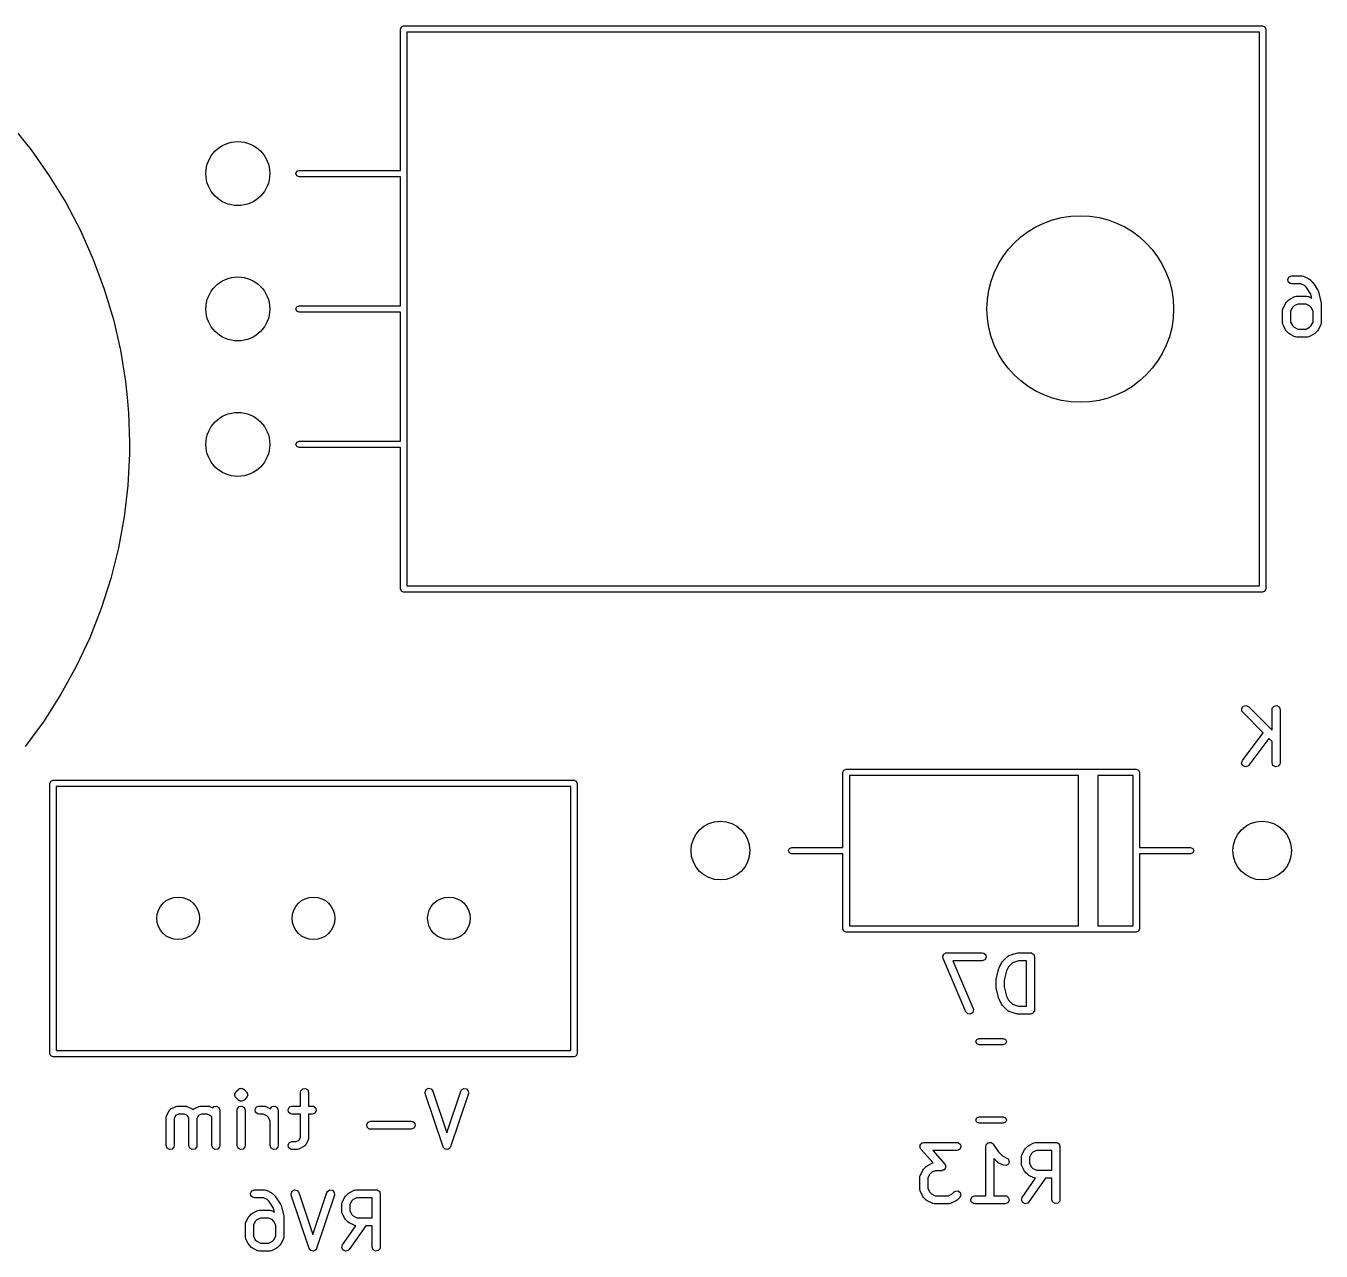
# Model space of a CAD drawing. Extents: x 65 to 231, y -134 to -59.
# Drawn here: x 100.01 to 124.3, y -109.11 to -86.13 of the extents above; entities that cross this region are included whole.
import ezdxf

# ---------------------------------------------------------------- set-up
doc = ezdxf.new("R2010")
doc.units = 0
doc.layers.add('BLACK', color=7, linetype='CONTINUOUS')

msp = doc.modelspace()

# ---------------------------------------------------------------- linework, layer by layer
at = {"layer": 'BLACK', "linetype": 'CONTINUOUS'}
for p, q in [((107.03, -86.19), (107.048, -86.1476)), ((107.03, -88.84), (107.03, -86.19)), ((107.048, -86.1476), (107.09, -86.13)), ((107.09, -86.13), (123.2, -86.13)), ((123.2, -86.13), (123.242, -86.1476)), ((123.242, -86.1476), (123.26, -86.19)), ((123.26, -86.19), (123.26, -96.69)), ((107.15, -86.25), (107.15, -96.63)), ((123.14, -86.25), (107.15, -86.25)), ((123.14, -96.63), (123.14, -86.25)), ((99.7297, -87.9937), (100.101, -88.4553)), ((100.101, -88.4553), (100.443, -88.94)), ((105.07, -88.9), (105.088, -88.8576)), ((105.088, -88.9424), (105.07, -88.9)), ((105.088, -88.8576), (105.13, -88.84)), ((105.13, -88.84), (107.03, -88.84)), ((100.443, -88.94), (100.752, -89.4456)), ((105.13, -88.96), (105.088, -88.9424)), ((107.03, -88.96), (105.13, -88.96)), ((107.03, -91.38), (107.03, -88.96)), ((100.752, -89.4456), (101.028, -89.9702)), ((101.028, -89.9702), (101.269, -90.5114)), ((101.269, -90.5114), (101.476, -91.0671)), ((123.672, -90.8794), (123.698, -90.8349)), ((123.698, -90.8349), (123.746, -90.8174)), ((123.746, -90.8174), (123.936, -90.8174)), ((123.936, -90.8174), (123.962, -90.8219)), ((123.962, -90.8219), (123.965, -90.8248)), ((123.965, -90.8248), (123.97, -90.8253)), ((123.97, -90.8253), (124.065, -90.8729)), ((101.476, -91.0671), (101.645, -91.635)), ((123.681, -90.9299), (123.672, -90.8794)), ((123.72, -90.9629), (123.681, -90.9299)), ((123.746, -90.9674), (123.72, -90.9629)), ((123.918, -90.9674), (123.746, -90.9674)), ((123.987, -91.0016), (123.918, -90.9674)), ((124.021, -91.0354), (123.987, -91.0016)), ((124.105, -91.1613), (124.021, -91.0354)), ((124.065, -90.8729), (124.083, -90.8863)), ((124.083, -90.8863), (124.084, -90.887)), ((124.084, -90.887), (124.132, -90.9346)), ((124.132, -90.9346), (124.139, -90.9439)), ((124.139, -90.9439), (124.141, -90.946)), ((124.141, -90.946), (124.237, -91.0889)), ((124.237, -91.0889), (124.247, -91.1119)), ((123.583, -91.4303), (123.631, -91.335)), ((123.631, -91.335), (123.644, -91.317)), ((123.644, -91.317), (123.645, -91.3155)), ((123.645, -91.3155), (123.693, -91.2679)), ((123.693, -91.2679), (123.711, -91.2551)), ((123.711, -91.2551), (123.712, -91.2539)), ((123.712, -91.2539), (123.807, -91.2063)), ((123.807, -91.2063), (123.832, -91.1988)), ((123.832, -91.1988), (123.837, -91.1999)), ((123.837, -91.1999), (123.841, -91.1983)), ((123.841, -91.1983), (124.031, -91.1983)), ((124.031, -91.1983), (124.057, -91.2029)), ((124.057, -91.2029), (124.061, -91.2057)), ((124.061, -91.2057), (124.065, -91.2063)), ((124.065, -91.2063), (124.123, -91.2354)), ((124.123, -91.2354), (124.105, -91.1613)), ((124.247, -91.1119), (124.247, -91.1123)), ((124.247, -91.1123), (124.295, -91.3028)), ((124.295, -91.3028), (124.296, -91.3177)), ((124.296, -91.3177), (124.297, -91.321)), ((124.297, -91.321), (124.297, -91.7019)), ((105.07, -91.44), (105.088, -91.3976)), ((105.088, -91.4824), (105.07, -91.44)), ((105.088, -91.3976), (105.13, -91.38)), ((105.13, -91.5), (105.088, -91.4824)), ((105.13, -91.38), (107.03, -91.38)), ((107.03, -91.5), (105.13, -91.5)), ((107.03, -93.92), (107.03, -91.5)), ((123.575, -91.4638), (123.58, -91.4382)), ((123.575, -91.7019), (123.575, -91.4638)), ((123.58, -91.4382), (123.583, -91.4347)), ((123.583, -91.4347), (123.583, -91.4303)), ((123.76, -91.413), (123.725, -91.4815)), ((123.725, -91.4815), (123.725, -91.6842)), ((123.79, -91.3826), (123.76, -91.413)), ((123.859, -91.3483), (123.79, -91.3826)), ((124.014, -91.3483), (123.859, -91.3483)), ((124.082, -91.3826), (124.014, -91.3483)), ((124.113, -91.413), (124.082, -91.3826)), ((124.147, -91.4815), (124.113, -91.413)), ((124.147, -91.6842), (124.147, -91.4815)), ((101.645, -91.635), (101.778, -92.2126)), ((123.577, -91.7061), (123.575, -91.7019)), ((123.576, -91.7105), (123.577, -91.7061)), ((123.583, -91.7354), (123.576, -91.7105)), ((123.631, -91.8307), (123.583, -91.7354)), ((123.725, -91.6842), (123.76, -91.7527)), ((123.76, -91.7527), (123.79, -91.7831)), ((123.79, -91.7831), (123.859, -91.8174)), ((123.859, -91.8174), (124.014, -91.8174)), ((124.014, -91.8174), (124.082, -91.7831)), ((124.082, -91.7831), (124.113, -91.7527)), ((124.113, -91.7527), (124.147, -91.6842)), ((124.289, -91.7354), (124.241, -91.8307)), ((124.292, -91.7276), (124.289, -91.731)), ((124.289, -91.731), (124.289, -91.7354)), ((124.297, -91.7019), (124.292, -91.7276)), ((123.632, -91.8318), (123.631, -91.8307)), ((123.645, -91.8502), (123.632, -91.8318)), ((123.693, -91.8978), (123.645, -91.8502)), ((123.694, -91.8985), (123.693, -91.8978)), ((123.712, -91.9118), (123.694, -91.8985)), ((123.807, -91.9595), (123.712, -91.9118)), ((123.812, -91.96), (123.807, -91.9595)), ((123.815, -91.9629), (123.812, -91.96)), ((123.841, -91.9674), (123.815, -91.9629)), ((124.031, -91.9674), (123.841, -91.9674)), ((124.036, -91.9658), (124.031, -91.9674)), ((124.04, -91.9669), (124.036, -91.9658)), ((124.065, -91.9595), (124.04, -91.9669)), ((124.16, -91.9118), (124.065, -91.9595)), ((124.161, -91.9107), (124.16, -91.9118)), ((124.18, -91.8978), (124.161, -91.9107)), ((124.227, -91.8502), (124.18, -91.8978)), ((124.228, -91.8487), (124.227, -91.8502)), ((124.241, -91.8307), (124.228, -91.8487)), ((101.778, -92.2126), (101.874, -92.7977)), ((101.874, -92.7977), (101.909, -93.1639)), ((101.909, -93.1639), (101.91, -93.166)), ((101.91, -93.166), (101.91, -93.1729)), ((101.91, -93.1729), (101.931, -93.3876)), ((101.931, -93.3876), (101.949, -93.9366)), ((101.949, -93.9366), (101.95, -93.94)), ((101.95, -93.94), (101.95, -94.02)), ((105.07, -93.98), (105.088, -93.9376)), ((105.088, -94.0224), (105.07, -93.98)), ((105.088, -93.9376), (105.13, -93.92)), ((105.13, -93.92), (107.03, -93.92)), ((101.948, -94.1562), (101.918, -94.7482)), ((101.95, -94.0209), (101.948, -94.1562)), ((101.95, -94.02), (101.95, -94.0209)), ((105.13, -94.04), (105.088, -94.0224)), ((107.03, -94.04), (105.13, -94.04)), ((107.03, -96.69), (107.03, -94.04)), ((101.918, -94.7482), (101.849, -95.3369)), ((101.849, -95.3369), (101.743, -95.92)), ((101.743, -95.92), (101.599, -96.4949)), ((101.599, -96.4949), (101.418, -97.0594)), ((107.15, -96.63), (123.14, -96.63)), ((107.048, -96.7324), (107.03, -96.69)), ((107.09, -96.75), (107.048, -96.7324)), ((123.2, -96.75), (107.09, -96.75)), ((123.242, -96.7324), (123.2, -96.75)), ((123.26, -96.69), (123.242, -96.7324)), ((101.418, -97.0594), (101.201, -97.6111)), ((101.201, -97.6111), (100.949, -98.1476)), ((100.949, -98.1476), (100.663, -98.6668)), ((100.663, -98.6668), (100.345, -99.1664)), ((122.808, -98.933), (122.837, -98.8909)), ((122.813, -98.9841), (122.808, -98.933)), ((122.827, -99.0054), (122.813, -98.9841)), ((123.21, -99.388), (122.827, -99.0054)), ((122.837, -98.8909), (122.887, -98.8777)), ((122.887, -98.8777), (122.934, -98.8993)), ((122.934, -98.8993), (123.377, -99.3427)), ((123.377, -98.9524), (123.381, -98.9267)), ((123.377, -99.3427), (123.377, -98.9524)), ((123.381, -98.9267), (123.414, -98.8874)), ((123.414, -98.8874), (123.465, -98.8785)), ((123.465, -98.8785), (123.509, -98.9042)), ((123.509, -98.9042), (123.527, -98.9524)), ((123.527, -98.9524), (123.527, -99.9524)), ((100.345, -99.1664), (99.9941, -99.6444)), ((122.82, -99.9074), (123.21, -99.388)), ((123.317, -99.4951), (122.94, -99.9974)), ((123.377, -99.5549), (123.317, -99.4951)), ((123.377, -99.9524), (123.377, -99.5549)), ((115.348, -100.088), (115.39, -100.07)), ((115.39, -100.07), (120.83, -100.07)), ((120.83, -100.07), (120.872, -100.088)), ((122.806, -99.9565), (122.82, -99.9074)), ((122.826, -100.004), (122.806, -99.9565)), ((122.872, -100.027), (122.826, -100.004)), ((122.921, -100.015), (122.872, -100.027)), ((122.94, -99.9974), (122.921, -100.015)), ((123.394, -100.001), (123.377, -99.9524)), ((123.439, -100.026), (123.394, -100.001)), ((123.489, -100.017), (123.439, -100.026)), ((123.522, -99.978), (123.489, -100.017)), ((123.527, -99.9524), (123.522, -99.978)), ((100.455, -100.34), (100.473, -100.298)), ((100.473, -100.298), (100.515, -100.28)), ((100.515, -100.28), (110.285, -100.28)), ((110.285, -100.28), (110.327, -100.298)), ((110.327, -100.298), (110.345, -100.34)), ((115.33, -100.13), (115.348, -100.088)), ((115.33, -101.54), (115.33, -100.13)), ((115.45, -100.19), (115.45, -103.01)), ((119.75, -100.19), (115.45, -100.19)), ((119.75, -103.01), (119.75, -100.19)), ((120.11, -100.19), (120.11, -103.01)), ((120.77, -100.19), (120.11, -100.19)), ((120.77, -103.01), (120.77, -100.19)), ((120.872, -100.088), (120.89, -100.13)), ((120.89, -100.13), (120.89, -101.54)), ((100.455, -105.41), (100.455, -100.34)), ((100.575, -100.4), (100.575, -105.35)), ((110.225, -100.4), (100.575, -100.4)), ((110.225, -105.35), (110.225, -100.4)), ((110.345, -100.34), (110.345, -105.41)), ((114.328, -101.558), (114.37, -101.54)), ((114.37, -101.54), (115.33, -101.54)), ((120.89, -101.54), (121.85, -101.54)), ((121.85, -101.54), (121.892, -101.558)), ((114.31, -101.6), (114.328, -101.558)), ((114.328, -101.642), (114.31, -101.6)), ((114.37, -101.66), (114.328, -101.642)), ((115.33, -101.66), (114.37, -101.66)), ((115.33, -103.07), (115.33, -101.66)), ((121.85, -101.66), (120.89, -101.66)), ((120.89, -101.66), (120.89, -103.07)), ((121.892, -101.642), (121.85, -101.66)), ((121.892, -101.558), (121.91, -101.6)), ((121.91, -101.6), (121.892, -101.642)), ((115.348, -103.112), (115.33, -103.07)), ((115.39, -103.13), (115.348, -103.112)), ((120.83, -103.13), (115.39, -103.13)), ((115.45, -103.01), (119.75, -103.01)), ((120.11, -103.01), (120.77, -103.01)), ((120.872, -103.112), (120.83, -103.13)), ((120.89, -103.07), (120.872, -103.112)), ((117.202, -103.597), (117.204, -103.588)), ((117.208, -103.622), (117.202, -103.597)), ((117.203, -103.579), (117.212, -103.564)), ((117.204, -103.588), (117.203, -103.579)), ((117.636, -104.622), (117.208, -103.622)), ((117.212, -103.564), (117.217, -103.547)), ((117.217, -103.547), (117.224, -103.543)), ((117.224, -103.543), (117.228, -103.535)), ((117.228, -103.535), (117.245, -103.529)), ((117.245, -103.529), (117.26, -103.519)), ((117.26, -103.519), (117.268, -103.52)), ((117.268, -103.52), (117.277, -103.517)), ((117.277, -103.517), (117.943, -103.517)), ((117.943, -103.667), (117.39, -103.667)), ((117.39, -103.667), (117.774, -104.563)), ((117.943, -103.517), (117.969, -103.522)), ((117.992, -103.65), (117.943, -103.667)), ((117.969, -103.522), (118.008, -103.555)), ((118.017, -103.605), (117.992, -103.65)), ((118.008, -103.555), (118.017, -103.605)), ((118.257, -103.797), (118.305, -103.702)), ((118.305, -103.702), (118.318, -103.684)), ((118.318, -103.684), (118.319, -103.682)), ((118.319, -103.682), (118.414, -103.587)), ((118.414, -103.587), (118.435, -103.572)), ((118.508, -103.706), (118.434, -103.78)), ((118.435, -103.572), (118.44, -103.572)), ((118.44, -103.572), (118.443, -103.569)), ((118.443, -103.569), (118.586, -103.521)), ((118.622, -103.667), (118.508, -103.706)), ((118.586, -103.521), (118.608, -103.518)), ((118.608, -103.518), (118.61, -103.517)), ((118.61, -103.517), (118.848, -103.517)), ((118.773, -103.667), (118.622, -103.667)), ((118.773, -104.517), (118.773, -103.667)), ((118.848, -103.517), (118.858, -103.519)), ((118.858, -103.519), (118.861, -103.519)), ((118.861, -103.519), (118.864, -103.52)), ((118.864, -103.52), (118.874, -103.522)), ((118.874, -103.522), (118.889, -103.534)), ((118.889, -103.534), (118.906, -103.544)), ((118.906, -103.544), (118.908, -103.551)), ((118.908, -103.551), (118.913, -103.555)), ((118.913, -103.555), (118.916, -103.574)), ((118.916, -103.574), (118.923, -103.592)), ((118.923, -103.592), (118.923, -104.592)), ((118.204, -104.003), (118.252, -103.812)), ((118.252, -103.812), (118.257, -103.8)), ((118.257, -103.8), (118.257, -103.797)), ((118.395, -103.857), (118.352, -104.03)), ((118.434, -103.78), (118.395, -103.857)), ((118.202, -104.021), (118.204, -104.006)), ((118.202, -104.164), (118.202, -104.021)), ((118.203, -104.167), (118.202, -104.164)), ((118.204, -104.182), (118.203, -104.167)), ((118.204, -104.006), (118.204, -104.003)), ((118.252, -104.372), (118.204, -104.182)), ((118.352, -104.03), (118.352, -104.155)), ((118.352, -104.155), (118.395, -104.328)), ((118.254, -104.375), (118.252, -104.372)), ((118.257, -104.388), (118.254, -104.375)), ((118.305, -104.483), (118.257, -104.388)), ((118.395, -104.328), (118.434, -104.405)), ((118.434, -104.405), (118.508, -104.479)), ((117.671, -104.659), (117.636, -104.622)), ((117.722, -104.665), (117.671, -104.659)), ((117.765, -104.637), (117.722, -104.665)), ((117.78, -104.588), (117.765, -104.637)), ((117.774, -104.563), (117.78, -104.588)), ((118.306, -104.484), (118.305, -104.483)), ((118.319, -104.503), (118.306, -104.484)), ((118.414, -104.598), (118.319, -104.503)), ((118.418, -104.6), (118.414, -104.598)), ((118.421, -104.604), (118.418, -104.6)), ((118.443, -104.616), (118.421, -104.604)), ((118.586, -104.664), (118.443, -104.616)), ((118.508, -104.479), (118.622, -104.517)), ((118.588, -104.663), (118.586, -104.664)), ((118.61, -104.667), (118.588, -104.663)), ((118.848, -104.667), (118.61, -104.667)), ((118.622, -104.517), (118.773, -104.517)), ((118.866, -104.661), (118.848, -104.667)), ((118.886, -104.657), (118.866, -104.661)), ((118.89, -104.652), (118.886, -104.657)), ((118.896, -104.65), (118.89, -104.652)), ((118.906, -104.633), (118.896, -104.65)), ((118.919, -104.618), (118.906, -104.633)), ((118.92, -104.608), (118.919, -104.618)), ((118.922, -104.605), (118.92, -104.608)), ((118.923, -104.592), (118.921, -104.602)), ((118.921, -104.602), (118.922, -104.605)), ((117.823, -105.183), (117.841, -105.141)), ((117.841, -105.225), (117.823, -105.183)), ((117.841, -105.141), (117.883, -105.123)), ((117.883, -105.123), (118.337, -105.123)), ((118.337, -105.123), (118.379, -105.141)), ((118.379, -105.141), (118.397, -105.183)), ((118.397, -105.183), (118.379, -105.225)), ((100.473, -105.452), (100.455, -105.41)), ((100.575, -105.35), (110.225, -105.35)), ((110.345, -105.41), (110.327, -105.452)), ((117.883, -105.243), (117.841, -105.225)), ((118.337, -105.243), (117.883, -105.243)), ((118.379, -105.225), (118.337, -105.243)), ((100.515, -105.47), (100.473, -105.452)), ((110.285, -105.47), (100.515, -105.47)), ((110.327, -105.452), (110.285, -105.47)), ((103.923, -106.161), (103.934, -106.145)), ((103.934, -106.145), (103.942, -106.127)), ((103.942, -106.127), (103.99, -106.079)), ((103.99, -106.079), (103.998, -106.074)), ((103.998, -106.074), (104, -106.071)), ((104, -106.071), (104.003, -106.07)), ((104.003, -106.07), (104.005, -106.067)), ((104.003, -106.07), (104.003, -106.07)), ((104.005, -106.067), (104.007, -106.067)), ((104.007, -106.067), (104.011, -106.064)), ((104.011, -106.064), (104.031, -106.063)), ((104.031, -106.063), (104.049, -106.058)), ((104.049, -106.058), (104.053, -106.059)), ((104.053, -106.059), (104.056, -106.059)), ((104.056, -106.059), (104.059, -106.06)), ((104.059, -106.06), (104.062, -106.06)), ((104.062, -106.06), (104.078, -106.071)), ((104.078, -106.071), (104.096, -106.079)), ((104.096, -106.079), (104.144, -106.127)), ((104.144, -106.127), (104.149, -106.135)), ((104.149, -106.135), (104.152, -106.137)), ((104.152, -106.137), (104.153, -106.14)), ((104.153, -106.14), (104.158, -106.148)), ((104.158, -106.148), (104.16, -106.168)), ((105.158, -106.132), (105.163, -106.107)), ((105.158, -106.391), (105.158, -106.132)), ((105.163, -106.107), (105.196, -106.067)), ((105.196, -106.067), (105.246, -106.059)), ((105.246, -106.059), (105.291, -106.084)), ((105.291, -106.084), (105.308, -106.132)), ((105.308, -106.132), (105.308, -106.391)), ((107.492, -106.13), (107.511, -106.083)), ((107.496, -106.156), (107.492, -106.13)), ((107.511, -106.083), (107.556, -106.058)), ((107.556, -106.058), (107.606, -106.068)), ((107.606, -106.068), (107.638, -106.109)), ((107.638, -106.109), (107.9, -106.895)), ((107.9, -106.895), (108.162, -106.109)), ((108.162, -106.109), (108.175, -106.086)), ((108.175, -106.086), (108.218, -106.059)), ((108.218, -106.059), (108.269, -106.066)), ((108.269, -106.066), (108.303, -106.105)), ((108.303, -106.105), (108.304, -106.156)), ((102.819, -106.399), (102.844, -106.391)), ((102.844, -106.391), (102.848, -106.392)), ((102.848, -106.392), (102.852, -106.391)), ((102.852, -106.391), (102.995, -106.391)), ((102.995, -106.391), (103.021, -106.395)), ((103.021, -106.395), (103.024, -106.398)), ((103.024, -106.398), (103.029, -106.399)), ((103.247, -106.399), (103.272, -106.391)), ((103.272, -106.391), (103.277, -106.392)), ((103.277, -106.392), (103.281, -106.391)), ((103.281, -106.391), (103.424, -106.391)), ((103.424, -106.391), (103.449, -106.395)), ((103.449, -106.395), (103.453, -106.398)), ((103.453, -106.398), (103.457, -106.399)), ((103.529, -106.401), (103.58, -106.392)), ((103.58, -106.392), (103.624, -106.418)), ((103.921, -106.173), (103.923, -106.167)), ((103.926, -106.192), (103.921, -106.173)), ((103.923, -106.167), (103.923, -106.161)), ((103.927, -106.212), (103.926, -106.192)), ((103.933, -106.22), (103.927, -106.212)), ((103.934, -106.223), (103.933, -106.22)), ((103.937, -106.225), (103.934, -106.223)), ((103.942, -106.233), (103.937, -106.225)), ((103.99, -106.281), (103.942, -106.233)), ((104.007, -106.289), (103.99, -106.281)), ((104.005, -106.401), (104.056, -106.392)), ((104.023, -106.3), (104.007, -106.289)), ((104.027, -106.3), (104.023, -106.3)), ((104.03, -106.301), (104.027, -106.3)), ((104.033, -106.301), (104.03, -106.301)), ((104.036, -106.302), (104.033, -106.301)), ((104.055, -106.297), (104.036, -106.302)), ((104.075, -106.296), (104.055, -106.297)), ((104.056, -106.392), (104.1, -106.418)), ((104.078, -106.293), (104.075, -106.296)), ((104.08, -106.293), (104.078, -106.293)), ((104.082, -106.29), (104.08, -106.293)), ((104.083, -106.29), (104.082, -106.29)), ((104.086, -106.289), (104.083, -106.29)), ((104.088, -106.286), (104.086, -106.289)), ((104.096, -106.281), (104.088, -106.286)), ((104.144, -106.233), (104.096, -106.281)), ((104.152, -106.215), (104.144, -106.233)), ((104.163, -106.199), (104.152, -106.215)), ((104.16, -106.168), (104.165, -106.187)), ((104.165, -106.187), (104.162, -106.193)), ((104.162, -106.193), (104.163, -106.199)), ((104.328, -106.408), (104.376, -106.391)), ((104.376, -106.391), (104.471, -106.391)), ((104.471, -106.391), (104.497, -106.395)), ((104.497, -106.395), (104.501, -106.398)), ((104.501, -106.398), (104.505, -106.399)), ((104.624, -106.401), (104.675, -106.392)), ((104.675, -106.392), (104.719, -106.418)), ((104.947, -106.408), (104.995, -106.391)), ((104.995, -106.391), (105.158, -106.391)), ((105.308, -106.391), (105.376, -106.391)), ((105.376, -106.391), (105.402, -106.395)), ((105.402, -106.395), (105.441, -106.428)), ((107.829, -107.156), (107.496, -106.156)), ((108.304, -106.156), (107.971, -107.156)), ((102.635, -106.609), (102.639, -106.583)), ((102.635, -107.132), (102.635, -106.609)), ((102.639, -106.583), (102.642, -106.579)), ((102.642, -106.575), (102.69, -106.48)), ((102.642, -106.579), (102.642, -106.575)), ((102.69, -106.48), (102.706, -106.459)), ((102.706, -106.459), (102.716, -106.454)), ((102.716, -106.454), (102.724, -106.446)), ((102.724, -106.446), (102.819, -106.399)), ((102.813, -106.569), (102.785, -106.626)), ((102.785, -106.626), (102.785, -107.132)), ((102.87, -106.541), (102.813, -106.569)), ((102.978, -106.541), (102.87, -106.541)), ((103.035, -106.569), (102.978, -106.541)), ((103.029, -106.399), (103.124, -106.446)), ((103.063, -106.626), (103.035, -106.569)), ((103.063, -107.132), (103.063, -106.626)), ((103.124, -106.446), (103.138, -106.457)), ((103.138, -106.457), (103.144, -106.454)), ((103.144, -106.454), (103.152, -106.446)), ((103.152, -106.446), (103.247, -106.399)), ((103.242, -106.569), (103.213, -106.626)), ((103.213, -106.626), (103.213, -107.132)), ((103.299, -106.541), (103.242, -106.569)), ((103.406, -106.541), (103.299, -106.541)), ((103.475, -106.575), (103.406, -106.541)), ((103.457, -106.399), (103.509, -106.425)), ((103.492, -106.592), (103.475, -106.575)), ((103.492, -107.132), (103.492, -106.592)), ((103.509, -106.425), (103.529, -106.401)), ((103.624, -106.418), (103.642, -106.466)), ((103.642, -106.466), (103.642, -107.132)), ((103.968, -106.466), (103.972, -106.44)), ((103.968, -107.132), (103.968, -106.466)), ((103.972, -106.44), (104.005, -106.401)), ((104.1, -106.418), (104.118, -106.466)), ((104.118, -106.466), (104.118, -107.132)), ((104.302, -106.453), (104.328, -106.408)), ((104.311, -106.503), (104.302, -106.453)), ((104.351, -106.536), (104.311, -106.503)), ((104.376, -106.541), (104.351, -106.536)), ((104.454, -106.541), (104.376, -106.541)), ((104.522, -106.575), (104.454, -106.541)), ((104.505, -106.399), (104.591, -106.442)), ((104.553, -106.605), (104.522, -106.575)), ((104.587, -106.674), (104.553, -106.605)), ((104.591, -106.44), (104.624, -106.401)), ((104.591, -106.442), (104.591, -106.44)), ((104.719, -106.418), (104.737, -106.466)), ((104.737, -106.466), (104.737, -107.132)), ((104.921, -106.453), (104.947, -106.408)), ((104.93, -106.503), (104.921, -106.453)), ((104.97, -106.536), (104.93, -106.503)), ((104.995, -106.541), (104.97, -106.536)), ((105.158, -106.541), (104.995, -106.541)), ((105.158, -106.972), (105.158, -106.541)), ((105.376, -106.541), (105.308, -106.541)), ((105.308, -106.541), (105.308, -106.99)), ((105.424, -106.523), (105.376, -106.541)), ((105.45, -106.479), (105.424, -106.523)), ((105.441, -106.428), (105.45, -106.479)), ((117.823, -106.653), (117.841, -106.611)), ((117.841, -106.611), (117.883, -106.593)), ((117.883, -106.593), (118.337, -106.593)), ((118.337, -106.593), (118.379, -106.611)), ((118.379, -106.611), (118.397, -106.653)), ((104.587, -107.132), (104.587, -106.674)), ((106.398, -106.738), (106.423, -106.694)), ((106.406, -106.789), (106.398, -106.738)), ((106.446, -106.822), (106.406, -106.789)), ((106.423, -106.694), (106.471, -106.676)), ((106.471, -106.826), (106.446, -106.822)), ((106.471, -106.676), (107.233, -106.676)), ((107.233, -106.826), (106.471, -106.826)), ((107.233, -106.676), (107.259, -106.681)), ((107.282, -106.809), (107.233, -106.826)), ((107.259, -106.681), (107.298, -106.714)), ((107.307, -106.764), (107.282, -106.809)), ((107.298, -106.714), (107.307, -106.764)), ((117.841, -106.695), (117.823, -106.653)), ((117.883, -106.713), (117.841, -106.695)), ((118.337, -106.713), (117.883, -106.713)), ((118.379, -106.695), (118.337, -106.713)), ((118.397, -106.653), (118.379, -106.695)), ((104.921, -107.119), (104.947, -107.075)), ((104.93, -107.17), (104.921, -107.119)), ((104.947, -107.075), (104.995, -107.057)), ((104.995, -107.057), (105.073, -107.057)), ((105.073, -107.057), (105.13, -107.029)), ((105.13, -107.029), (105.158, -106.972)), ((105.253, -107.118), (105.237, -107.139)), ((105.3, -107.023), (105.253, -107.118)), ((105.301, -107.019), (105.3, -107.023)), ((105.304, -107.015), (105.301, -107.019)), ((105.308, -106.99), (105.304, -107.015)), ((116.777, -107.124), (116.79, -107.108)), ((116.777, -107.13), (116.777, -107.124)), ((116.79, -107.108), (116.8, -107.091)), ((116.8, -107.091), (116.806, -107.089)), ((116.806, -107.089), (116.809, -107.084)), ((116.809, -107.084), (116.829, -107.08)), ((116.829, -107.08), (116.848, -107.073)), ((116.848, -107.073), (117.467, -107.073)), ((117.467, -107.073), (117.493, -107.078)), ((117.493, -107.078), (117.532, -107.111)), ((117.532, -107.111), (117.541, -107.161)), ((118.011, -107.148), (118.016, -107.123)), ((118.016, -107.123), (118.018, -107.119)), ((118.018, -107.119), (118.019, -107.115)), ((118.019, -107.115), (118.035, -107.1)), ((118.035, -107.1), (118.049, -107.083)), ((118.049, -107.083), (118.053, -107.083)), ((118.053, -107.083), (118.056, -107.08)), ((118.056, -107.08), (118.078, -107.078)), ((118.078, -107.078), (118.099, -107.075)), ((118.099, -107.075), (118.103, -107.077)), ((118.103, -107.077), (118.107, -107.076)), ((118.107, -107.076), (118.125, -107.089)), ((118.125, -107.089), (118.144, -107.1)), ((118.144, -107.1), (118.145, -107.104)), ((118.145, -107.104), (118.149, -107.107)), ((118.149, -107.107), (118.24, -107.243)), ((118.815, -107.129), (118.91, -107.081)), ((118.91, -107.081), (118.935, -107.074)), ((118.935, -107.074), (118.939, -107.075)), ((118.939, -107.075), (118.943, -107.073)), ((118.943, -107.073), (119.324, -107.073)), ((119.324, -107.073), (119.334, -107.075)), ((119.334, -107.075), (119.337, -107.075)), ((119.337, -107.075), (119.34, -107.076)), ((119.34, -107.076), (119.35, -107.078)), ((119.35, -107.078), (119.365, -107.09)), ((119.365, -107.09), (119.382, -107.1)), ((119.382, -107.1), (119.384, -107.107)), ((119.384, -107.107), (119.389, -107.111)), ((119.389, -107.111), (119.393, -107.13)), ((102.652, -107.181), (102.635, -107.132)), ((102.696, -107.206), (102.652, -107.181)), ((102.747, -107.197), (102.696, -107.206)), ((102.78, -107.158), (102.747, -107.197)), ((102.785, -107.132), (102.78, -107.158)), ((103.081, -107.181), (103.063, -107.132)), ((103.125, -107.206), (103.081, -107.181)), ((103.176, -107.197), (103.125, -107.206)), ((103.209, -107.158), (103.176, -107.197)), ((103.213, -107.132), (103.209, -107.158)), ((103.509, -107.181), (103.492, -107.132)), ((103.554, -107.206), (103.509, -107.181)), ((103.604, -107.197), (103.554, -107.206)), ((103.637, -107.158), (103.604, -107.197)), ((103.642, -107.132), (103.637, -107.158)), ((103.985, -107.181), (103.968, -107.132)), ((104.03, -107.206), (103.985, -107.181)), ((104.08, -107.197), (104.03, -107.206)), ((104.113, -107.158), (104.08, -107.197)), ((104.118, -107.132), (104.113, -107.158)), ((104.604, -107.181), (104.587, -107.132)), ((104.649, -107.206), (104.604, -107.181)), ((104.699, -107.197), (104.649, -107.206)), ((104.732, -107.158), (104.699, -107.197)), ((104.737, -107.132), (104.732, -107.158)), ((104.97, -107.203), (104.93, -107.17)), ((104.995, -107.207), (104.97, -107.203)), ((105.09, -107.207), (104.995, -107.207)), ((105.095, -107.206), (105.09, -107.207)), ((105.099, -107.207), (105.095, -107.206)), ((105.124, -107.199), (105.099, -107.207)), ((105.219, -107.152), (105.124, -107.199)), ((105.227, -107.144), (105.219, -107.152)), ((105.237, -107.139), (105.227, -107.144)), ((107.83, -107.158), (107.829, -107.156)), ((107.83, -107.16), (107.83, -107.158)), ((107.846, -107.178), (107.83, -107.16)), ((107.861, -107.196), (107.846, -107.178)), ((107.863, -107.197), (107.861, -107.196)), ((107.864, -107.198), (107.863, -107.197)), ((107.888, -107.202), (107.864, -107.198)), ((107.911, -107.207), (107.888, -107.202)), ((107.913, -107.206), (107.911, -107.207)), ((107.915, -107.206), (107.913, -107.206)), ((107.935, -107.193), (107.915, -107.206)), ((107.956, -107.182), (107.935, -107.193)), ((107.957, -107.18), (107.956, -107.182)), ((107.959, -107.179), (107.957, -107.18)), ((107.971, -107.156), (107.959, -107.179)), ((116.774, -107.135), (116.777, -107.13)), ((116.778, -107.155), (116.774, -107.135)), ((116.778, -107.175), (116.778, -107.155)), ((116.783, -107.183), (116.778, -107.175)), ((116.783, -107.186), (116.783, -107.183)), ((116.786, -107.188), (116.783, -107.186)), ((116.792, -107.198), (116.786, -107.188)), ((117.019, -107.458), (116.792, -107.198)), ((117.467, -107.223), (117.013, -107.223)), ((117.013, -107.223), (117.238, -107.48)), ((117.515, -107.206), (117.467, -107.223)), ((117.541, -107.161), (117.515, -107.206)), ((118.011, -108.073), (118.011, -107.148)), ((118.24, -107.243), (118.321, -107.325)), ((118.321, -107.325), (118.405, -107.367)), ((118.405, -107.367), (118.426, -107.383)), ((118.678, -107.339), (118.682, -107.313)), ((118.678, -107.482), (118.678, -107.339)), ((118.682, -107.313), (118.685, -107.31)), ((118.685, -107.31), (118.686, -107.305)), ((118.686, -107.305), (118.733, -107.21)), ((118.733, -107.21), (118.747, -107.192)), ((118.747, -107.191), (118.795, -107.143)), ((118.747, -107.192), (118.747, -107.191)), ((118.795, -107.143), (118.813, -107.13)), ((118.813, -107.13), (118.815, -107.129)), ((118.862, -107.288), (118.828, -107.357)), ((118.828, -107.357), (118.828, -107.464)), ((118.893, -107.258), (118.862, -107.288)), ((118.961, -107.223), (118.893, -107.258)), ((119.249, -107.223), (118.961, -107.223)), ((119.249, -107.597), (119.249, -107.223)), ((119.393, -107.13), (119.399, -107.148)), ((119.399, -107.148), (119.399, -108.148)), ((116.781, -107.686), (116.829, -107.591)), ((116.829, -107.591), (116.842, -107.573)), ((116.842, -107.573), (116.843, -107.572)), ((116.843, -107.572), (116.89, -107.524)), ((116.89, -107.524), (116.909, -107.511)), ((116.909, -107.511), (116.91, -107.51)), ((116.91, -107.51), (117.005, -107.462)), ((117.056, -107.604), (116.988, -107.639)), ((117.005, -107.462), (117.019, -107.458)), ((117.181, -107.604), (117.056, -107.604)), ((117.2, -107.597), (117.181, -107.604)), ((117.22, -107.593), (117.2, -107.597)), ((117.224, -107.589), (117.22, -107.593)), ((117.23, -107.587), (117.224, -107.589)), ((117.24, -107.569), (117.23, -107.587)), ((117.238, -107.48), (117.244, -107.49)), ((117.252, -107.554), (117.24, -107.569)), ((117.244, -107.49), (117.246, -107.492)), ((117.246, -107.492), (117.247, -107.495)), ((117.247, -107.495), (117.251, -107.502)), ((117.251, -107.502), (117.252, -107.522)), ((117.252, -107.522), (117.255, -107.542)), ((117.255, -107.542), (117.252, -107.548)), ((117.252, -107.548), (117.252, -107.554)), ((118.224, -107.44), (118.161, -107.377)), ((118.161, -107.377), (118.161, -108.073)), ((118.225, -107.44), (118.224, -107.44)), ((118.243, -107.454), (118.225, -107.44)), ((118.338, -107.501), (118.243, -107.454)), ((118.389, -107.507), (118.338, -107.501)), ((118.432, -107.479), (118.389, -107.507)), ((118.426, -107.383), (118.447, -107.43)), ((118.447, -107.43), (118.432, -107.479)), ((118.679, -107.486), (118.678, -107.482)), ((118.678, -107.49), (118.679, -107.486)), ((118.686, -107.515), (118.678, -107.49)), ((118.733, -107.61), (118.686, -107.515)), ((118.735, -107.612), (118.733, -107.61)), ((118.747, -107.63), (118.735, -107.612)), ((118.828, -107.464), (118.862, -107.533)), ((118.862, -107.533), (118.893, -107.563)), ((118.893, -107.563), (118.961, -107.597)), ((118.961, -107.597), (119.249, -107.597)), ((116.773, -107.72), (116.778, -107.694)), ((116.773, -107.958), (116.773, -107.72)), ((116.778, -107.694), (116.78, -107.691)), ((116.78, -107.691), (116.781, -107.686)), ((116.957, -107.669), (116.923, -107.738)), ((116.923, -107.738), (116.923, -107.94)), ((116.988, -107.639), (116.957, -107.669)), ((118.691, -108.105), (118.942, -107.747)), ((118.795, -107.678), (118.747, -107.63)), ((118.797, -107.678), (118.795, -107.678)), ((118.815, -107.692), (118.797, -107.678)), ((119.125, -107.747), (118.814, -108.191)), ((118.91, -107.739), (118.815, -107.692)), ((118.914, -107.74), (118.91, -107.739)), ((118.918, -107.743), (118.914, -107.74)), ((118.942, -107.747), (118.918, -107.743)), ((119.249, -107.747), (119.125, -107.747)), ((119.249, -108.148), (119.249, -107.747)), ((104.217, -108.024), (104.243, -107.98)), ((104.226, -108.075), (104.217, -108.024)), ((104.265, -108.108), (104.226, -108.075)), ((104.243, -107.98), (104.291, -107.962)), ((104.291, -107.962), (104.481, -107.962)), ((104.481, -107.962), (104.507, -107.967)), ((104.507, -107.967), (104.511, -107.97)), ((104.511, -107.97), (104.515, -107.97)), ((104.515, -107.97), (104.61, -108.018)), ((104.61, -108.018), (104.628, -108.031)), ((104.628, -108.031), (104.63, -108.032)), ((104.63, -108.032), (104.677, -108.08)), ((104.677, -108.08), (104.684, -108.089)), ((104.684, -108.089), (104.687, -108.091)), ((104.687, -108.091), (104.782, -108.234)), ((104.978, -108.035), (104.997, -107.988)), ((104.982, -108.061), (104.978, -108.035)), ((105.315, -109.061), (104.982, -108.061)), ((104.997, -107.988), (105.042, -107.963)), ((105.042, -107.963), (105.092, -107.973)), ((105.092, -107.973), (105.124, -108.014)), ((105.124, -108.014), (105.386, -108.8)), ((105.386, -108.8), (105.648, -108.014)), ((105.791, -108.061), (105.457, -109.061)), ((105.648, -108.014), (105.661, -107.991)), ((105.661, -107.991), (105.704, -107.964)), ((105.704, -107.964), (105.755, -107.971)), ((105.755, -107.971), (105.789, -108.01)), ((105.789, -108.01), (105.791, -108.061)), ((105.938, -108.194), (105.986, -108.099)), ((105.986, -108.099), (105.999, -108.081)), ((105.999, -108.081), (106, -108.08)), ((106, -108.08), (106.047, -108.032)), ((106.047, -108.032), (106.066, -108.019)), ((106.066, -108.019), (106.067, -108.018)), ((106.067, -108.018), (106.162, -107.97)), ((106.162, -107.97), (106.187, -107.963)), ((106.187, -107.963), (106.191, -107.964)), ((106.191, -107.964), (106.196, -107.962)), ((106.196, -107.962), (106.577, -107.962)), ((106.577, -107.962), (106.586, -107.964)), ((106.586, -107.964), (106.59, -107.964)), ((106.59, -107.964), (106.593, -107.965)), ((106.593, -107.965), (106.602, -107.967)), ((106.602, -107.967), (106.617, -107.979)), ((106.617, -107.979), (106.634, -107.989)), ((106.634, -107.989), (106.636, -107.996)), ((106.636, -107.996), (106.642, -108)), ((106.642, -108), (106.645, -108.019)), ((106.645, -108.019), (106.652, -108.037)), ((106.652, -108.037), (106.652, -109.037)), ((116.775, -107.962), (116.773, -107.958)), ((116.774, -107.966), (116.775, -107.962)), ((116.781, -107.991), (116.774, -107.966)), ((116.829, -108.087), (116.781, -107.991)), ((116.83, -108.088), (116.829, -108.087)), ((116.843, -108.106), (116.83, -108.088)), ((116.923, -107.94), (116.957, -108.009)), ((116.957, -108.009), (116.988, -108.039)), ((116.988, -108.039), (117.056, -108.073)), ((117.056, -108.073), (117.307, -108.073)), ((117.307, -108.073), (117.375, -108.039)), ((117.375, -108.039), (117.414, -108)), ((117.414, -108), (117.435, -107.985)), ((117.435, -107.985), (117.487, -107.981)), ((117.487, -107.981), (117.529, -108.01)), ((117.542, -108.06), (117.52, -108.106)), ((117.529, -108.01), (117.542, -108.06)), ((117.727, -108.135), (117.752, -108.091)), ((117.752, -108.091), (117.8, -108.073)), ((117.8, -108.073), (118.011, -108.073)), ((118.161, -108.073), (118.372, -108.073)), ((118.372, -108.073), (118.398, -108.078)), ((118.398, -108.078), (118.437, -108.111)), ((104.291, -108.112), (104.265, -108.108)), ((104.464, -108.112), (104.291, -108.112)), ((104.532, -108.147), (104.464, -108.112)), ((104.566, -108.18), (104.532, -108.147)), ((104.65, -108.306), (104.566, -108.18)), ((104.668, -108.38), (104.65, -108.306)), ((104.782, -108.234), (104.792, -108.257)), ((104.792, -108.257), (104.792, -108.257)), ((104.792, -108.257), (104.84, -108.448)), ((105.93, -108.228), (105.935, -108.202)), ((105.93, -108.371), (105.93, -108.228)), ((105.935, -108.202), (105.938, -108.199)), ((105.938, -108.199), (105.938, -108.194)), ((106.114, -108.177), (106.08, -108.246)), ((106.08, -108.246), (106.08, -108.353)), ((106.145, -108.147), (106.114, -108.177)), ((106.213, -108.112), (106.145, -108.147)), ((106.502, -108.112), (106.213, -108.112)), ((106.502, -108.486), (106.502, -108.112)), ((116.89, -108.154), (116.843, -108.106)), ((116.892, -108.154), (116.89, -108.154)), ((116.91, -108.168), (116.892, -108.154)), ((117.005, -108.215), (116.91, -108.168)), ((117.009, -108.216), (117.005, -108.215)), ((117.013, -108.219), (117.009, -108.216)), ((117.039, -108.223), (117.013, -108.219)), ((117.324, -108.223), (117.039, -108.223)), ((117.328, -108.222), (117.324, -108.223)), ((117.333, -108.223), (117.328, -108.222)), ((117.358, -108.215), (117.333, -108.223)), ((117.453, -108.168), (117.358, -108.215)), ((117.454, -108.167), (117.453, -108.168)), ((117.473, -108.154), (117.454, -108.167)), ((117.52, -108.106), (117.473, -108.154)), ((117.736, -108.186), (117.727, -108.135)), ((117.775, -108.219), (117.736, -108.186)), ((117.8, -108.223), (117.775, -108.219)), ((118.372, -108.223), (117.8, -108.223)), ((118.42, -108.206), (118.372, -108.223)), ((118.446, -108.161), (118.42, -108.206)), ((118.437, -108.111), (118.446, -108.161)), ((118.678, -108.155), (118.691, -108.105)), ((118.7, -108.201), (118.678, -108.155)), ((118.746, -108.223), (118.7, -108.201)), ((118.796, -108.21), (118.746, -108.223)), ((118.814, -108.191), (118.796, -108.21)), ((119.267, -108.197), (119.249, -108.148)), ((119.311, -108.222), (119.267, -108.197)), ((119.362, -108.213), (119.311, -108.222)), ((119.395, -108.174), (119.362, -108.213)), ((119.399, -108.148), (119.395, -108.174)), ((104.121, -108.609), (104.125, -108.583)), ((104.125, -108.583), (104.128, -108.58)), ((104.128, -108.58), (104.129, -108.575)), ((104.129, -108.575), (104.176, -108.48)), ((104.176, -108.48), (104.19, -108.462)), ((104.19, -108.461), (104.238, -108.413)), ((104.19, -108.462), (104.19, -108.461)), ((104.238, -108.413), (104.256, -108.4)), ((104.256, -108.4), (104.257, -108.399)), ((104.257, -108.399), (104.353, -108.351)), ((104.305, -108.558), (104.271, -108.627)), ((104.335, -108.528), (104.305, -108.558)), ((104.404, -108.493), (104.335, -108.528)), ((104.353, -108.351), (104.378, -108.344)), ((104.378, -108.344), (104.382, -108.345)), ((104.382, -108.345), (104.386, -108.343)), ((104.386, -108.343), (104.577, -108.343)), ((104.559, -108.493), (104.404, -108.493)), ((104.627, -108.528), (104.559, -108.493)), ((104.577, -108.343), (104.602, -108.348)), ((104.602, -108.348), (104.606, -108.351)), ((104.606, -108.351), (104.61, -108.351)), ((104.61, -108.351), (104.668, -108.38)), ((104.658, -108.558), (104.627, -108.528)), ((104.692, -108.627), (104.658, -108.558)), ((104.84, -108.448), (104.841, -108.463)), ((104.841, -108.463), (104.842, -108.466)), ((104.842, -108.466), (104.842, -108.847)), ((105.932, -108.375), (105.93, -108.371)), ((105.931, -108.379), (105.932, -108.375)), ((105.938, -108.404), (105.931, -108.379)), ((105.986, -108.499), (105.938, -108.404)), ((105.987, -108.501), (105.986, -108.499)), ((106, -108.519), (105.987, -108.501)), ((106.047, -108.567), (106, -108.519)), ((106.049, -108.567), (106.047, -108.567)), ((106.067, -108.581), (106.049, -108.567)), ((106.162, -108.628), (106.067, -108.581)), ((106.08, -108.353), (106.114, -108.422)), ((106.114, -108.422), (106.145, -108.452)), ((106.145, -108.452), (106.213, -108.486)), ((106.213, -108.486), (106.502, -108.486)), ((104.121, -108.847), (104.121, -108.609)), ((104.271, -108.627), (104.271, -108.829)), ((104.692, -108.829), (104.692, -108.627)), ((105.944, -108.994), (106.195, -108.636)), ((106.378, -108.636), (106.067, -109.08)), ((106.167, -108.629), (106.162, -108.628)), ((106.17, -108.632), (106.167, -108.629)), ((106.195, -108.636), (106.17, -108.632)), ((106.502, -108.636), (106.378, -108.636)), ((106.502, -109.037), (106.502, -108.636)), ((104.122, -108.851), (104.121, -108.847)), ((104.121, -108.855), (104.122, -108.851)), ((104.129, -108.88), (104.121, -108.855)), ((104.176, -108.976), (104.129, -108.88)), ((104.177, -108.977), (104.176, -108.976)), ((104.19, -108.995), (104.177, -108.977)), ((104.238, -109.043), (104.19, -108.995)), ((104.239, -109.043), (104.238, -109.043)), ((104.257, -109.057), (104.239, -109.043)), ((104.353, -109.104), (104.257, -109.057)), ((104.271, -108.829), (104.305, -108.898)), ((104.305, -108.898), (104.335, -108.928)), ((104.335, -108.928), (104.404, -108.962)), ((104.404, -108.962), (104.559, -108.962)), ((104.559, -108.962), (104.627, -108.928)), ((104.705, -109.057), (104.61, -109.104)), ((104.627, -108.928), (104.658, -108.898)), ((104.658, -108.898), (104.692, -108.829)), ((104.707, -109.056), (104.705, -109.057)), ((104.725, -109.043), (104.707, -109.056)), ((104.773, -108.995), (104.725, -109.043)), ((104.787, -108.976), (104.773, -108.994)), ((104.773, -108.994), (104.773, -108.995)), ((104.834, -108.88), (104.787, -108.976)), ((104.835, -108.876), (104.834, -108.88)), ((104.838, -108.873), (104.835, -108.876)), ((104.842, -108.847), (104.838, -108.873)), ((105.316, -109.063), (105.315, -109.061)), ((105.316, -109.065), (105.316, -109.063)), ((105.332, -109.083), (105.316, -109.065)), ((105.457, -109.061), (105.445, -109.084)), ((105.931, -109.044), (105.944, -108.994)), ((105.952, -109.09), (105.931, -109.044)), ((106.519, -109.086), (106.502, -109.037)), ((106.647, -109.063), (106.614, -109.102)), ((106.652, -109.037), (106.647, -109.063)), ((104.357, -109.105), (104.353, -109.104)), ((104.361, -109.108), (104.357, -109.105)), ((104.386, -109.112), (104.361, -109.108)), ((104.577, -109.112), (104.386, -109.112)), ((104.581, -109.111), (104.577, -109.112)), ((104.585, -109.112), (104.581, -109.111)), ((104.61, -109.104), (104.585, -109.112)), ((105.347, -109.101), (105.332, -109.083)), ((105.349, -109.102), (105.347, -109.101)), ((105.35, -109.103), (105.349, -109.102)), ((105.374, -109.107), (105.35, -109.103)), ((105.397, -109.112), (105.374, -109.107)), ((105.399, -109.111), (105.397, -109.112)), ((105.401, -109.111), (105.399, -109.111)), ((105.421, -109.098), (105.401, -109.111)), ((105.442, -109.087), (105.421, -109.098)), ((105.443, -109.085), (105.442, -109.087)), ((105.445, -109.084), (105.443, -109.085)), ((105.999, -109.112), (105.952, -109.09)), ((106.048, -109.099), (105.999, -109.112)), ((106.067, -109.08), (106.048, -109.099)), ((106.564, -109.111), (106.519, -109.086)), ((106.614, -109.102), (106.564, -109.111))]:
    msp.add_line(p, q, dxfattribs=at)
at = {"layer": 'BLACK'}
for centre, radius in [((103.98, -88.9), 0.6), ((119.78, -91.44), 1.75), ((103.98, -91.44), 0.6), ((103.98, -93.98), 0.6), ((113.03, -101.6), 0.55), ((123.19, -101.6), 0.55), ((102.86, -102.87), 0.4), ((105.4, -102.87), 0.4), ((107.94, -102.87), 0.4)]:
    msp.add_circle(centre, radius, dxfattribs=at)

doc.saveas('drawing.dxf')
